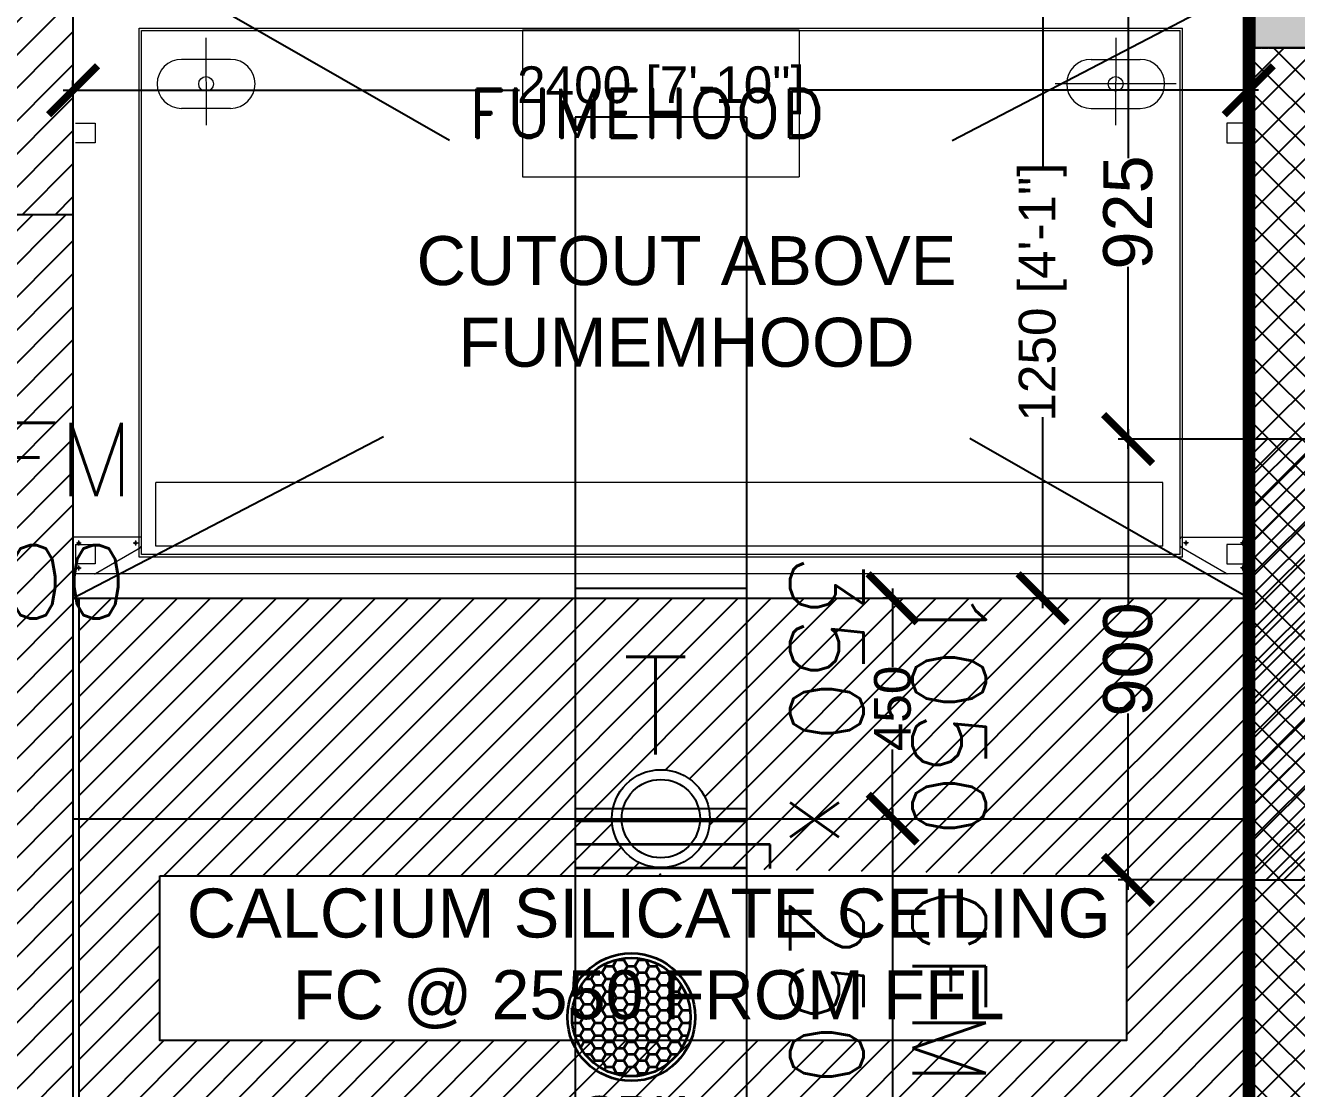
# Model space of a CAD drawing. Header units: millimetres. Extents: x -661525 to 498941, y 282148 to 1359693.
# Drawn here: x -235549 to -232954, y 673646 to 675817 of the extents above; entities that cross this region are included whole.
import ezdxf

# ---------------------------------------------------------------- set-up
doc = ezdxf.new("R2010")
doc.units = ezdxf.units.MM
doc.header["$LTSCALE"] = 2.5
doc.header["$PDMODE"] = 35
doc.header["$PDSIZE"] = 15
doc.linetypes.add('CENTER', pattern=[2, 1.25, -0.25, 0.25, -0.25])
doc.linetypes.add('DASHED', pattern=[0.75, 0.5, -0.25])
doc.layers.get('0').update_dxf_attribs({"linetype": 'CONTINUOUS'})
doc.layers.get('DEFPOINTS').update_dxf_attribs({"linetype": 'CONTINUOUS'})
for name, color, linetype in [('A-ANNO-GRID', 5, 'CENTER'), ('A-ANNO-TEXT', 7, 'CONTINUOUS'), ('A-COLS', 7, 'CONTINUOUS'), ('A-COLS-PATT', 252, 'CONTINUOUS'), ('A-WALL-2', 8, 'CONTINUOUS'), ('A-WALL-PATT-150', 8, 'CONTINUOUS'), ('A-WALL-PLAS', 8, 'CONTINUOUS'), ('CEILING', 11, 'CONTINUOUS'), ('DEMOLATION', 1, 'CONTINUOUS'), ('v-ex. duct', 30, 'CONTINUOUS'), ('v-SA DUCT', 4, 'CONTINUOUS')]:
    doc.layers.add(name, color=color, linetype=linetype)
doc.layers.add('area', color=5, linetype='CONTINUOUS', plot=False)
for name, color, linetype, lineweight in [('lab furniture', 34, 'CONTINUOUS', 18), ('vac vcd', 5, 'CONTINUOUS', 35), ('VEMCPL-PA', 4, 'CONTINUOUS', 35)]:
    doc.layers.add(name, color=color, linetype=linetype, lineweight=lineweight)
doc.styles.add('ARIAL', font='arial.ttf')
doc.styles.add('COMPLEX', font='complex.shx', dxfattribs={"width": 0.8})
doc.styles.add('ROMAND', font='ROMAND')
doc.styles.add('ROMANS', font='romans.shx', dxfattribs={"height": 125})
doc.linetypes.add('ZIGZAG', pattern='A,0.0001,-0.2,[131,ltypeshp.shx,S=0.2,R=0,X=-0.2,Y=0],-0.4,[131,ltypeshp.shx,S=0.2,R=180,X=0.2,Y=0],-0.2', length=0.8001)
doc.dimstyles.new('TICK100', dxfattribs={"dimtxt": 250, "dimasz": 200, "dimexe": 150, "dimexo": 10, "dimgap": 50, "dimtad": 0, "dimdec": 0, "dimrnd": 5, "dimzin": 1, "dimdsep": 46, "dimtxsty": 'COMPLEX', "dimblk1": 'ARCHTICK', "dimblk2": 'ARCHTICK', "dimsah": 1, "dimcen": 0.09375, "dimdle": 150, "dimclrd": 11, "dimclre": 11, "dimclrt": 7, "dimadec": 0, "dimazin": 0, "dimtfac": 1, "dimtdec": 0, "dimtofl": 0, "dimtmove": 0, "dimatfit": 3, "dimldrblk": 'OPEN90', "dimfxl": 1, "dimtolj": 1, "dimtzin": 1, "dimarcsym": 0})

# ---------------------------------------------------------------- blocks, each defined once
blk = doc.blocks.new('Speaker')
at = {"layer": 'VEMCPL-PA', "ltscale": 0.5}
h = blk.add_hatch(dxfattribs=at)
h.set_pattern_fill('HONEY', color=150, scale=45.6192, angle=-360, style=0)
h.set_pattern_definition([(360, (-3673431.3123, 155088.758), (8.5536, 4.938423241), [5.7024, -11.4048]), (120, (-3673431.3123, 155088.758), (-8.553599981, 4.938423273), [5.7024, -11.4048]), (60, (-3673431.3123, 155088.758), (1.9e-08, 9.876846514), [-11.4048, 5.7024])])
edge = h.paths.add_edge_path()
edge.add_arc((0, 0), 46.53, 0, 360)
at = {"layer": 'VEMCPL-PA', "color": 150, "ltscale": 0.5}
for radius in [50.18, 46.53]:
    blk.add_circle((0, 0), radius, dxfattribs=at)
at = {"layer": 'VEMCPL-PA', "color": 150, "insert": (-39.37, -62.01), "char_height": 30, "width": 296.0437, "attachment_point": 1, "style": 'ARIAL'}
blk.add_mtext('SPK', dxfattribs=at)
blk = doc.blocks.new('key')
h = blk.add_hatch(color=252)
h.dxf.hatch_style = 1
h.paths.add_polyline_path([(3400141, 685893.5), (3399541, 685893.5), (3399541, 685293.5), (3400141, 685293.5)])
at = {"color": 252}
blk.add_lwpolyline([(3400141, 685893.5), (3399541, 685893.5), (3399541, 685293.5), (3400141, 685293.5)], close=True, dxfattribs=at)
blk = doc.blocks.new('_ARCHTICK')
at = {"color": 0, "linetype": 'ByBlock', "const_width": 0.15}
blk.add_lwpolyline([(-0.5, -0.5), (0.5, 0.5)], dxfattribs=at)
blk = doc.blocks.new('*D461')
at = {"layer": 'CEILING', "color": 8, "lineweight": -2}
for p, q in [((-235471.7, 675684.2), (-234540.2, 675684.2)), ((-235451.7, 675676), (-235451.7, 675704.2)), ((-233031.7, 675684.2), (-233963.3, 675684.2)), ((-233051.7, 675684.2), (-233051.7, 675704.2))]:
    blk.add_line(p, q, dxfattribs=at)
at = {"layer": 'DEFPOINTS', "color": 0}
for p in [(-235451.7, 675684.2), (-233051.7, 675684.2), (-235451.7, 675676)]:
    blk.add_point(p, dxfattribs=at)
at = {"layer": 'CEILING', "color": 8, "lineweight": -2, "xscale": 100, "yscale": 100, "zscale": 100, "rotation": 180}
blk.add_blockref('_ARCHTICK', (-235451.7, 675684.2), dxfattribs=at)
at = {"layer": 'CEILING', "color": 8, "lineweight": -2, "xscale": 100, "yscale": 100, "zscale": 100}
blk.add_blockref('_ARCHTICK', (-233051.7, 675684.2), dxfattribs=at)
at = {"layer": 'CEILING', "color": 1, "insert": (-234251.7, 675684.2), "char_height": 75, "attachment_point": 5, "style": 'ARIAL'}
blk.add_mtext('\\A1;2400 [7\'-10"]', dxfattribs=at)
blk = doc.blocks.new('*D466')
at = {"layer": 'CEILING', "color": 8, "lineweight": -2}
for p, q in [((-233472.4, 675917.2), (-233472.4, 675527.4)), ((-233469.2, 675897.2), (-233492.4, 675897.2)), ((-233472.4, 674627.2), (-233472.4, 675017)), ((-233469.2, 674647.2), (-233492.4, 674647.2))]:
    blk.add_line(p, q, dxfattribs=at)
at = {"layer": 'DEFPOINTS', "color": 0}
for p in [(-233469.2, 675897.2), (-233472.4, 674647.2), (-233469.2, 674647.2)]:
    blk.add_point(p, dxfattribs=at)
at = {"layer": 'CEILING', "color": 8, "lineweight": -2, "xscale": 100, "yscale": 100, "zscale": 100}
for p, rotation in [((-233472.4, 675897.2), 90), ((-233472.4, 674647.2), 270)]:
    blk.add_blockref('_ARCHTICK', p, dxfattribs=dict(at, rotation=rotation))
at = {"layer": 'CEILING', "color": 1, "insert": (-233472.4, 675272.2), "char_height": 75, "attachment_point": 5, "rotation": 90, "style": 'ARIAL'}
blk.add_mtext('\\A1;1250 [4\'-1"]', dxfattribs=at)
blk = doc.blocks.new('*D467')
at = {"layer": 'CEILING', "color": 8, "lineweight": -2}
for p, q in [((-233778.6, 674217.2), (-233778.6, 673356.5)), ((-233778.6, 674197.2), (-233758.6, 674197.2)), ((-233778.6, 672427.2), (-233778.6, 673287.8)), ((-233803.2, 672447.2), (-233758.6, 672447.2))]:
    blk.add_line(p, q, dxfattribs=at)
at = {"layer": 'DEFPOINTS', "color": 0}
for p in [(-233778.6, 674197.2), (-233778.6, 674197.2), (-233803.2, 672447.2)]:
    blk.add_point(p, dxfattribs=at)
at = {"layer": 'CEILING', "color": 8, "lineweight": -2, "xscale": 100, "yscale": 100, "zscale": 100}
for p, rotation in [((-233778.6, 674197.2), 90), ((-233778.6, 672447.2), 270)]:
    blk.add_blockref('_ARCHTICK', p, dxfattribs=dict(at, rotation=rotation))
at = {"layer": 'CEILING', "color": 1, "insert": (-233778.6, 673322.2), "char_height": 75, "attachment_point": 5, "rotation": 90, "style": 'ARIAL'}
blk.add_mtext('\\A1;X', dxfattribs=at)
blk = doc.blocks.new('*D468')
at = {"layer": 'CEILING', "color": 8, "lineweight": -2}
for p, q in [((-233778.6, 674647.2), (-233798.6, 674647.2)), ((-233778.6, 674667.2), (-233778.6, 674506.3)), ((-233778.6, 674177.2), (-233778.6, 674338.1)), ((-233778.6, 674197.2), (-233798.6, 674197.2))]:
    blk.add_line(p, q, dxfattribs=at)
at = {"layer": 'DEFPOINTS', "color": 0}
for p in [(-233778.6, 674647.2), (-233778.6, 674647.2), (-233778.6, 674197.2)]:
    blk.add_point(p, dxfattribs=at)
at = {"layer": 'CEILING', "color": 8, "lineweight": -2, "xscale": 100, "yscale": 100, "zscale": 100}
for p, rotation in [((-233778.6, 674647.2), 90), ((-233778.6, 674197.2), 270)]:
    blk.add_blockref('_ARCHTICK', p, dxfattribs=dict(at, rotation=rotation))
at = {"layer": 'CEILING', "color": 1, "insert": (-233778.6, 674422.2), "char_height": 75, "attachment_point": 5, "rotation": 90, "style": 'ARIAL'}
blk.add_mtext('\\A1;450', dxfattribs=at)
blk = doc.blocks.new('*D575')
at = {"layer": 'DEFPOINTS', "color": 0}
for p in [(-233156.5, 675897.2), (-233298.2, 674972.2), (-233051.7, 674972.2)]:
    blk.add_point(p, dxfattribs=at)
at = {"layer": 'DEMOLATION', "color": 8, "lineweight": -2}
for p, q in [((-233298.2, 675917.2), (-233298.2, 675545.4)), ((-233156.5, 675897.2), (-233318.2, 675897.2)), ((-233298.2, 674952.2), (-233298.2, 675324)), ((-233051.7, 674972.2), (-233318.2, 674972.2))]:
    blk.add_line(p, q, dxfattribs=at)
at = {"layer": 'DEMOLATION', "color": 8, "lineweight": -2, "xscale": 100, "yscale": 100, "zscale": 100}
for p, rotation in [((-233298.2, 675897.2), 90), ((-233298.2, 674972.2), 270)]:
    blk.add_blockref('_ARCHTICK', p, dxfattribs=dict(at, rotation=rotation))
at = {"layer": 'DEMOLATION', "color": 1, "insert": (-233298.2, 675434.7), "char_height": 75, "attachment_point": 5, "rotation": 90, "style": 'ARIAL'}
blk.add_mtext('\\A1;{\\H1.3333x;925}', dxfattribs=at)
blk = doc.blocks.new('*D576')
at = {"layer": 'DEFPOINTS', "color": 0}
for p in [(-233051.7, 674972.2), (-233298.2, 674072.2), (-233051.7, 674072.2)]:
    blk.add_point(p, dxfattribs=at)
at = {"layer": 'DEMOLATION', "color": 8, "lineweight": -2}
for p, q in [((-233298.2, 674992.2), (-233298.2, 674632.3)), ((-233051.7, 674972.2), (-233318.2, 674972.2)), ((-233298.2, 674052.2), (-233298.2, 674412)), ((-233051.7, 674072.2), (-233318.2, 674072.2))]:
    blk.add_line(p, q, dxfattribs=at)
at = {"layer": 'DEMOLATION', "color": 8, "lineweight": -2, "xscale": 100, "yscale": 100, "zscale": 100}
for p, rotation in [((-233298.2, 674972.2), 90), ((-233298.2, 674072.2), 270)]:
    blk.add_blockref('_ARCHTICK', p, dxfattribs=dict(at, rotation=rotation))
at = {"layer": 'DEMOLATION', "color": 1, "insert": (-233298.2, 674522.2), "char_height": 75, "attachment_point": 5, "rotation": 90, "style": 'ARIAL'}
blk.add_mtext('\\A1;{\\H1.3333x;900}', dxfattribs=at)

msp = doc.modelspace()

# ---------------------------------------------------------------- hatches: boundary and pattern name
at = {"layer": 'A-COLS-PATT'}
h = msp.add_hatch(color=256, dxfattribs=at)
h.dxf.hatch_style = 1
h.paths.add_polyline_path([(-232439.7, 676371.2), (-233039.7, 676371.2), (-233039.7, 675771.2), (-232439.7, 675771.2)])
at = {"layer": 'A-WALL-PATT-150'}
h = msp.add_hatch(dxfattribs=at)
h.set_pattern_fill('ANSI37', color=254, scale=15, angle=360, style=0)
h.set_pattern_definition([(45, (95585.91, -106094.97), (-33.6759605, 33.6759605), []), (135, (95585.91, -106094.97), (-33.6759605, -33.6759605), [])])
h.paths.add_polyline_path([(-232889.7, 674982.2), (-233039.7, 674982.2), (-233039.7, 666909.3), (-232889.7, 666909.3)])
h.paths.add_polyline_path([(-233039.7, 674982.2), (-232889.7, 674982.2), (-232889.7, 675771.2), (-233039.7, 675771.2)])
at = {"layer": 'CEILING', "true_color": 0xd6ed82, "transparency": 33554687}
h = msp.add_hatch(dxfattribs=at)
h.set_pattern_fill('ANSI31', color=61, scale=15)
h.set_pattern_definition([(45, (-585758.734, 1262137.267), (-33.6759605, 33.6759605), [])])
h.paths.add_polyline_path([(-234251.7, 674647.2), (-235439.7, 674647.2), (-235439.7, 674197.2), (-234351.7, 674197.2, -0.414214), (-234251.7, 674297.2)])
h.paths.add_polyline_path([(-233051.7, 674647.2), (-234251.7, 674647.2), (-234251.7, 674297.2, -0.414214), (-234151.7, 674197.2), (-233051.7, 674197.2)])
h.paths.add_polyline_path([(-234551.7, 673622.2), (-234251.7, 673622.2), (-234251.7, 673744.2), (-235274.2, 673744.2), (-235274.2, 674080.7), (-234251.7, 674080.7), (-234251.7, 674097.2, -0.414214), (-234351.7, 674197.2), (-235439.7, 674197.2), (-235439.7, 672447.2), (-234351.7, 672447.2, -0.414214), (-234251.7, 672547.2), (-234251.7, 673022.2), (-234551.7, 673022.2)])
h.paths.add_polyline_path([(-233051.7, 674197.2), (-234151.7, 674197.2, -0.414214), (-234251.7, 674097.2), (-233301, 674080.7), (-233301, 673744.2), (-234251.7, 673744.2), (-234251.7, 673622.2), (-233951.7, 673622.2), (-233951.7, 673022.2), (-234251.7, 673022.2), (-234251.7, 672547.2, -0.414214), (-234151.7, 672447.2), (-233616.9, 672447.2, -1), (-233466.6, 672447.2), (-233051.7, 672447.2)])
h.paths.add_polyline_path([(-234251.7, 672347.2, -0.414214), (-234351.7, 672447.2), (-235439.7, 672447.2), (-235439.7, 671997.2), (-234251.7, 671997.2)])
h.paths.add_polyline_path([(-233051.7, 672447.2), (-233466.6, 672447.2, -1), (-233616.9, 672447.2), (-234151.7, 672447.2, -0.414214), (-234251.7, 672347.2), (-234251.7, 671997.2), (-233051.7, 671997.2)])
h.paths.add_polyline_path([(-235451.7, 675921.2), (-236427.7, 675921.2), (-236427.7, 675759.2), (-236514.7, 675759.2), (-236514.7, 675516.7, -0.264847), (-236465.7, 675430.7), (-235451.7, 675430.7)], flags=0)
h.paths.add_polyline_path([(-236514.7, 675759.2), (-236565.7, 675759.2), (-236565.7, 675530.7, -0.1346), (-236514.7, 675516.7)])
h.paths.add_polyline_path([(-236514.7, 675344.6, -0.1346), (-236565.7, 675330.7), (-236565.7, 674847.2), (-236514.7, 674847.2)])
h.paths.add_polyline_path([(-235451.7, 675921.2), (-236427.7, 675921.2), (-236427.7, 675759.2), (-236514.7, 675759.2), (-236514.7, 675516.7, -0.264847), (-236465.7, 675430.7), (-235451.7, 675430.7)], flags=17)
h.paths.add_polyline_path([(-237051.7, 676016.2), (-237053.8, 676022.2), (-240427.7, 676022.2), (-240427.7, 675921.2), (-237051.7, 675921.2)])
h.paths.add_polyline_path([(-235756.1, 676022.2), (-236427.7, 676022.2), (-236427.7, 675921.2), (-235756.1, 675921.2)])
h.paths.add_polyline_path([(-235451.7, 676022.2), (-235756.1, 676022.2), (-235756.1, 675921.2), (-235451.7, 675921.2)])
h.paths.add_polyline_path([(-235451.7, 675921.2), (-235756.1, 675921.2), (-236427.7, 675921.2), (-236427.7, 675759.2), (-236514.7, 675759.2), (-236514.7, 675516.7, -0.264847), (-236465.7, 675430.7), (-235451.7, 675430.7)], flags=17)
h.paths.add_polyline_path([(-243765.7, 675330.7, -0.414214), (-243865.7, 675430.7), (-244514.7, 675430.7), (-244514.7, 674847.2), (-244065.7, 674847.2), (-243765.7, 674847.2)])
h.paths.add_polyline_path([(-244514.7, 675430.7), (-244879.3, 675430.7), (-244879.7, 671997.2), (-244514.7, 671997.2), (-244514.7, 672447.2), (-244665.7, 672447.2), (-244665.7, 673047.2), (-244665.7, 673647.2), (-244665.7, 674247.2), (-244665.7, 674847.2), (-244514.7, 674847.2)])
h.paths.add_polyline_path([(-244514.7, 675752.1), (-244879.3, 675752.2), (-244879.3, 675430.7), (-244514.7, 675430.7)])
h.paths.add_polyline_path([(-243765.7, 675921.2), (-244427.8, 675921.2), (-244427.8, 675752.2), (-244427.8, 675752.1), (-244514.7, 675752.1), (-244514.7, 675430.7), (-243865.7, 675430.7, -0.414214), (-243765.7, 675530.7)])
h.paths.add_polyline_path([(-241669.7, 676014.2), (-243765.7, 676014.2), (-243765.7, 675921.2), (-241669.7, 675921.2)])
h.paths.add_polyline_path([(-243765.7, 676014.2), (-244427.8, 676014.2), (-244427.8, 675921.2), (-243765.7, 675921.2)])
h.paths.add_polyline_path([(-241365.7, 675892.2), (-241669.7, 675892.2), (-243765.7, 675914.1), (-243765.7, 675530.7, -0.414214), (-243665.7, 675430.7), (-242574.2, 675430.7, -1), (-242424.2, 675430.7), (-241465.7, 675430.7, -0.414214), (-241365.7, 675530.7)])
h.paths.add_polyline_path([(-241365.7, 675330.7, -0.414214), (-241465.7, 675430.7), (-242424.2, 675430.7, -1), (-242574.2, 675430.7), (-243665.7, 675430.7, -0.414214), (-243765.7, 675330.7), (-243765.7, 674847.2), (-243465.7, 674847.2), (-242865.7, 674847.2), (-242265.7, 674847.2), (-241665.7, 674847.2), (-241365.7, 674847.2)])
h.paths.add_polyline_path([(-240514.7, 675430.7), (-240964.7, 675430.7), (-240964.7, 674847.2), (-240514.7, 674847.2)])
h.paths.add_polyline_path([(-241052.5, 675760.2), (-241052.5, 675892.2), (-241365.7, 675892.2), (-241365.7, 675530.7, -0.414214), (-241265.7, 675430.7), (-241123, 675430.7, -1), (-240973, 675430.7), (-240965, 675760.2)])
h.paths.add_polyline_path([(-240964.7, 675430.7), (-240973, 675430.7, -1), (-241123, 675430.7), (-241265.7, 675430.7, -0.414214), (-241365.7, 675330.7), (-241365.7, 674847.2), (-241065.7, 674847.2), (-240964.7, 674847.2)])
h.paths.add_polyline_path([(-240514.7, 675760.2), (-240964.7, 675760.2), (-240964.7, 675430.7), (-240514.7, 675430.7)])
h.paths.add_polyline_path([(-238965.7, 675921.2), (-240427.7, 675921.2), (-240427.7, 675760.2), (-240514.7, 675760.2), (-240514.7, 675430.7), (-239953.1, 675430.7, -1), (-239803.1, 675430.7), (-239065.7, 675430.7, -0.414214), (-238965.7, 675530.7)])
h.paths.add_polyline_path([(-238965.7, 675330.7, -0.414214), (-239065.7, 675430.7), (-239803.1, 675430.7, -1), (-239953.1, 675430.7), (-240514.7, 675430.7), (-240514.7, 674847.2), (-240465.7, 674847.2), (-239865.7, 674847.2), (-239265.7, 674847.2), (-238965.7, 674847.2)])
h.paths.add_polyline_path([(-236964.7, 675218.5), (-238712.5, 675218.5), (-238712.5, 675430.7), (-238865.7, 675430.7, -0.414214), (-238965.7, 675330.7), (-238965.7, 674847.2), (-238665.7, 674847.2), (-238065.7, 674847.2), (-237465.7, 674847.2), (-236964.7, 674847.2)])
h.paths.add_polyline_path([(-236964.7, 675759.2), (-237051.7, 675759.2), (-237051.7, 675921.2), (-238965.7, 675921.2), (-238965.7, 675530.7, -0.414214), (-238865.7, 675430.7), (-238712.5, 675430.7), (-238712.5, 675555), (-236964.7, 675555)])
h.paths.add_polyline_path([(-236565.7, 675759.2), (-236964.7, 675759.2), (-236964.7, 675555), (-236739.3, 675555), (-236739.3, 675430.7), (-236665.7, 675430.7, -0.414214), (-236565.7, 675530.7)])
h.paths.add_polyline_path([(-236565.7, 675330.7, -0.414214), (-236665.7, 675430.7), (-236739.3, 675430.7), (-236739.3, 675218.5), (-236964.7, 675218.5), (-236964.7, 674847.2), (-236865.7, 674847.2), (-236565.7, 674847.2)])
h.paths.add_polyline_path([(-240964.7, 672447.2), (-241065.7, 672447.2), (-241665.7, 672447.2), (-242265.7, 672447.2), (-242865.7, 672447.2), (-243465.7, 672447.2), (-244065.7, 672447.2), (-244514.7, 672447.2), (-244514.7, 671997.2), (-243879.7, 671997.2), (-242103.7, 671997.2), (-240964.7, 671997.2)])
edge = h.paths.add_edge_path(flags=16)
edge.add_line((-241405.7, 672231.7), (-241405.7, 672239))
edge.add_ellipse((-241459.8, 672222.9), major_axis=(-51.4, 0), ratio=0.999998, start_angle=0, end_angle=360)
edge.add_ellipse((-241459.8, 672222.9), major_axis=(-52.7, 0), ratio=0.999998, start_angle=170.423, end_angle=189.5771, ccw=False)
edge.add_line((-241406.4, 672231.7), (-241405.7, 672231.7))
h.paths.add_polyline_path([(-241644.1, 672288.8), (-241512.5, 672288.8), (-241512.5, 672320.7), (-241407.1, 672320.7), (-241407.1, 672231.7), (-241403.1, 672218.4), (-241396.6, 672218.4), (-241418.3, 672239.7), (-241407.1, 672239.7), (-241407.1, 672320.7), (-241512.5, 672320.7), (-241512.5, 672288.8), (-241512.4, 672288.8), (-241459.8, 672275.6), (-241512.4, 672275.6), (-241512.4, 672157.1), (-241644.1, 672157.1)], flags=16)
h.paths.add_polyline_path([(-241641.4, 672248.5), (-241632.3, 672248.5), (-241632.3, 672197.4), (-241641.4, 672197.4)], flags=0)
h.paths.add_polyline_path([(-241521.1, 672170.3), (-241521.1, 672282.3), (-241516.9, 672282.3), (-241516.9, 672163.5), (-241521.1, 672163.5)], flags=0)
h.paths.add_polyline_path([(-240964.7, 672447.2), (-240964.7, 671997.2), (-240514.7, 671997.2), (-240514.7, 672447.2)])
h.paths.add_polyline_path([(-240605.1, 672318.5), (-240605.1, 672229.4), (-240603.7, 672229.4), (-240603.7, 672246.2)], flags=16)
h.paths.add_polyline_path([(-240842.1, 672286.5), (-240710.4, 672286.5), (-240657.8, 672273.3), (-240710.4, 672273.3), (-240710.4, 672154.8), (-240842.1, 672154.8)], flags=16)
h.paths.add_polyline_path([(-240719.1, 672280.1), (-240710.5, 672318.5), (-240710.5, 672273.3), (-240714.9, 672273.3), (-240714.9, 672161.3), (-240719.1, 672161.3), (-240776.2, 672168), (-240719.1, 672168)], flags=16)
h.paths.add_polyline_path([(-240839.4, 672246.2), (-240830.3, 672246.2), (-240830.3, 672195.1), (-240839.4, 672195.1)], flags=0)
h.paths.add_polyline_path([(-240594.6, 672246.2), (-240594.6, 672237.4), (-240603.7, 672237.4), (-240603.7, 672246.2)], flags=16)
h.paths.add_polyline_path([(-236964.7, 672447.2), (-237465.7, 672447.2), (-238065.7, 672447.2), (-238665.7, 672447.2), (-239265.7, 672447.2), (-239865.7, 672447.2), (-240465.7, 672447.2), (-240514.7, 672447.2), (-240514.7, 671997.2), (-236964.7, 671997.2)])
h.paths.add_polyline_path([(-239622.5, 672401.5), (-237649.3, 672401.5), (-237649.3, 672065), (-239622.5, 672065)], flags=16)
h.paths.add_polyline_path([(-236514.7, 672447.2), (-236865.7, 672447.2), (-236964.7, 672447.2), (-236964.7, 671997.2), (-236514.7, 671997.2)])
h.paths.add_polyline_path([(-235451.7, 674647.2), (-235451.7, 675430.7), (-236465.7, 675430.7, -0.264847), (-236514.7, 675344.6), (-236514.7, 674847.2), (-236265.7, 674847.2), (-235665.7, 674847.2), (-235665.7, 674247.2), (-235665.7, 673647.2), (-235665.7, 673047.2), (-235665.7, 672447.2), (-236265.7, 672447.2), (-236514.7, 672447.2), (-236514.7, 671997.2), (-235451.7, 671997.2)])
h.paths.add_polyline_path([(-244881.3, 673333.1), (-244663.3, 673333.1), (-244663.3, 673487.7), (-244881.3, 673487.7)], flags=9)
h.paths.add_polyline_path([(-243109.7, 675377.1), (-243109.7, 675484.5), (-243264.3, 675484.5), (-243264.3, 675377.1)], flags=9)
h.paths.add_polyline_path([(-241212.3, 675197.7), (-241212.3, 675410), (-241366.8, 675410), (-241366.8, 675197.7)], flags=9)
h.paths.add_polyline_path([(-243110.4, 672117.9), (-243110.4, 672330.2), (-243264.9, 672330.2), (-243264.9, 672117.9)], flags=24)
h.paths.add_polyline_path([(-239592.1, 672049.6), (-237655.8, 672049.6), (-237655.8, 672455.2), (-239592.1, 672455.2)], flags=9)
h.paths.add_polyline_path([(-235667.3, 673333.1), (-235449.3, 673333.1), (-235449.3, 673487.7), (-235667.3, 673487.7)], flags=9)
h.paths.add_polyline_path([(-233700.8, 674317.9), (-233700.8, 674530.2), (-233855.4, 674530.2), (-233855.4, 674317.9)], flags=24)
h.paths.add_polyline_path([(-234954.3, 672652.7), (-234736.3, 672652.7), (-234736.3, 672807.2), (-234954.3, 672807.2)], flags=24)
h.paths.add_polyline_path([(-233700.2, 673268.6), (-233700.2, 673376), (-233854.7, 673376), (-233854.7, 673268.6)], flags=24)
h.paths.add_polyline_path([(-233760.3, 672652.7), (-233542.3, 672652.7), (-233542.3, 672807.2), (-233760.3, 672807.2)], flags=24)
h.paths.add_polyline_path([(-233700.8, 672117.9), (-233700.8, 672330.2), (-233855.4, 672330.2), (-233855.4, 672117.9)], flags=24)
h = msp.add_hatch(dxfattribs=at)
h.set_pattern_fill('ANSI31', color=61, scale=15)
h.set_pattern_definition([(45, (-235983.234, 675675.908), (-33.676, 33.676), [])])
h.paths.add_polyline_path([(-235451.7, 675921.2), (-236427.7, 675921.2), (-236427.7, 675759.2), (-236514.7, 675759.2), (-236514.7, 675516.7, -0.264847), (-236465.7, 675430.7), (-235451.7, 675430.7)])
at = {"layer": 'DEMOLATION'}
h = msp.add_hatch(dxfattribs=at)
h.set_pattern_fill('ANSI31', color=3, scale=8)
h.set_pattern_definition([(45, (-231620.85, 742783.428), (-17.960512, 17.960512), [])])
h.paths.add_polyline_path([(-245051.7, 674972.2), (-244879.7, 674972.2), (-244879.7, 674072.2), (-245051.7, 674072.2)])
h.paths.add_polyline_path([(-232877.7, 674972.2), (-233051.7, 674972.2), (-233051.7, 674072.2), (-232877.7, 674072.2)])

# ---------------------------------------------------------------- linework, layer by layer
at = {"layer": 'A-COLS'}
msp.add_lwpolyline([(-232439.7, 676371.2), (-233039.7, 676371.2), (-233039.7, 675771.2), (-232439.7, 675771.2)], close=True, dxfattribs=at)
at = {"layer": 'A-WALL-2'}
msp.add_line((-233039.7, 666909.3), (-233039.7, 675771.2), dxfattribs=at)
at = {"layer": 'A-WALL-PLAS'}
msp.add_line((-233051.7, 675910.2), (-233051.7, 666921.3), dxfattribs=at)
at = {"layer": 'area', "const_width": 25}
msp.add_lwpolyline([(-244879.7, 675752.2), (-244427.8, 675752.2), (-244427.8, 676014.2), (-241669.7, 676014.2), (-241669.7, 675892.2), (-241052.5, 675892.2), (-241052.5, 675760.2), (-240427.7, 675760.2), (-240427.7, 676022.2), (-237051.7, 676022.2), (-237051.7, 675759.2), (-236427.7, 675759.2), (-236427.7, 676022.2), (-233651.7, 676022.2), (-233651.7, 675897.2), (-233051.7, 675897.2), (-233051.7, 671997.2), (-244879.7, 671997.2), (-244879.3, 675752.2)], dxfattribs=at)
at = {"layer": 'CEILING'}
for p, q in [((-235451.7, 676022.2), (-235451.7, 674647.2)), ((-235451.7, 674647.2), (-233051.7, 674647.2)), ((-235451.7, 674647.2), (-235451.7, 671997.2)), ((-235439.7, 674647.2), (-235439.7, 671997.2))]:
    msp.add_line(p, q, dxfattribs=at)
at = {"layer": 'CEILING', "color": 8}
for p, q in [((-234683, 675581.7), (-235451.7, 676022.2)), ((-233657.4, 675581.7), (-233051.7, 675897.2)), ((-235451.7, 674647.2), (-234817.9, 674977.3)), ((-233051.7, 674647.2), (-233621.2, 674973.4))]:
    msp.add_line(p, q, dxfattribs=at)
at = {"layer": 'CEILING', "color": 8, "linetype": 'DASHED'}
for p, q in [((-244879.7, 675430.7), (-235451.7, 675430.7)), ((-235451.7, 674197.2), (-233051.7, 674197.2))]:
    msp.add_line(p, q, dxfattribs=at)
at = {"layer": 'CEILING', "color": 1}
msp.add_lwpolyline([(-235274.2, 674080.7), (-233301, 674080.7), (-233301, 673744.2), (-235274.2, 673744.2)], close=True, dxfattribs=at)
at = {"layer": 'CEILING', "color": 40}
for radius in [100, 80]:
    msp.add_circle((-234251.7, 674197.2), radius, dxfattribs=at)
at = {"layer": 'DEMOLATION', "color": 3}
msp.add_lwpolyline([(-232877.7, 674972.2), (-233051.7, 674972.2), (-233051.7, 674072.2), (-232877.7, 674072.2)], close=True, dxfattribs=at)
at = {"layer": 'lab furniture', "color": 8, "ltscale": 300}
for p, q in [((-235316.7, 675811.2), (-233186.7, 675811.2)), ((-235316.7, 674731.2), (-235316.7, 675811.2)), ((-233186.7, 674731.2), (-233186.7, 675811.2)), ((-235311.7, 675806.2), (-233191.7, 675806.2)), ((-235311.7, 674736.2), (-235311.7, 675806.2)), ((-233191.7, 674736.2), (-233191.7, 675806.2)), ((-233227.3, 674883.7), (-235282.3, 674883.7)), ((-233227.3, 674753.7), (-233227.3, 674883.7)), ((-233227.3, 674753.7), (-235282.3, 674753.7)), ((-233191.7, 674754.5), (-233191.7, 674768.2)), ((-233097.7, 674697.7), (-233189.7, 674751)), ((-233187.7, 674772.2), (-233055.7, 674772.2)), ((-233174.7, 674760.2), (-233184.8, 674760.2)), ((-233179.7, 674755.1), (-233179.7, 674765.2)), ((-233186.7, 674731.2), (-235316.7, 674731.2)), ((-233191.7, 674736.2), (-235311.7, 674736.2))]:
    msp.add_line(p, q, dxfattribs=at)
at = {"layer": 'lab furniture', "color": 8, "ltscale": 30}
for p, q in [((-235180.3, 675791.2), (-235180, 675612.7)), ((-233323.2, 675791.2), (-233323.4, 675612.7)), ((-233200.2, 675697.2), (-233446.7, 675697.2))]:
    msp.add_line(p, q, dxfattribs=at)
at = {"layer": 'lab furniture', "color": 8}
for p, q in [((-234534.2, 675807.1), (-234534.2, 675507.2)), ((-233969.2, 675807.1), (-234534.2, 675807.1)), ((-233969.2, 675807.1), (-233969.2, 675507.2)), ((-234534.2, 675507.2), (-233969.2, 675507.2)), ((-235444.8, 674760.2), (-235434.7, 674760.2)), ((-235439.7, 674755.1), (-235439.7, 674765.2)), ((-235328.8, 674760.2), (-235318.7, 674760.2)), ((-235323.7, 674755.1), (-235323.7, 674765.2)), ((-233058.7, 674760.2), (-233068.8, 674760.2)), ((-233063.7, 674755.1), (-233063.7, 674765.2)), ((-235444.8, 674709.2), (-235434.7, 674709.2)), ((-235439.7, 674704.1), (-235439.7, 674714.2)), ((-233058.7, 674709.2), (-233068.8, 674709.2)), ((-233063.7, 674704.1), (-233063.7, 674714.2))]:
    msp.add_line(p, q, dxfattribs=at)
at = {"layer": 'lab furniture', "color": 8, "ltscale": 85}
for p, q in [((-235130, 675747.2), (-235230, 675747.2)), ((-233373.4, 675747.2), (-233273.4, 675747.2)), ((-235130, 675647.2), (-235230, 675647.2)), ((-233373.4, 675647.2), (-233273.4, 675647.2)), ((-235282.3, 674753.7), (-235282.3, 674883.7))]:
    msp.add_line(p, q, dxfattribs=at)
at = {"layer": 'lab furniture', "color": 8, "ltscale": 20}
for p, q in [((-235446.7, 675617.2), (-235406.7, 675617.2)), ((-235406.7, 675617.2), (-235406.7, 675577.2)), ((-233056.7, 675617.2), (-233096.7, 675617.2)), ((-233096.7, 675617.2), (-233096.7, 675577.2)), ((-233056.7, 675617.2), (-233056.7, 675577.2)), ((-235406.7, 675577.2), (-235446.7, 675577.2)), ((-233096.7, 675577.2), (-233056.7, 675577.2)), ((-235446.7, 674757.2), (-235406.7, 674757.2)), ((-235446.7, 674757.2), (-235446.7, 674717.2)), ((-235406.7, 674757.2), (-235406.7, 674717.2)), ((-233056.7, 674757.2), (-233096.7, 674757.2)), ((-233096.7, 674757.2), (-233096.7, 674717.2)), ((-233056.7, 674757.2), (-233056.7, 674717.2)), ((-235406.7, 674717.2), (-235446.7, 674717.2)), ((-235406.7, 674717.2), (-235446.7, 674717.2)), ((-233096.7, 674717.2), (-233056.7, 674717.2))]:
    msp.add_line(p, q, dxfattribs=at)
at = {"layer": 'lab furniture', "color": 8, "ltscale": 40}
for p, q in [((-235315.7, 674772.2), (-235447.7, 674772.2)), ((-235405.8, 674697.7), (-235313.7, 674751)), ((-235311.7, 674754.5), (-235311.7, 674768.2))]:
    msp.add_line(p, q, dxfattribs=at)
at = {"layer": 'lab furniture', "color": 8}
msp.add_lwpolyline([(-235451.7, 674697.2), (-235451.7, 675897.2), (-233051.7, 675897.2), (-233051.7, 674697.2)], close=True, dxfattribs=at)
at = {"layer": 'lab furniture', "color": 8, "ltscale": 85}
for centre in [(-235180, 675697.2), (-233323.4, 675697.2)]:
    msp.add_circle(centre, 15, dxfattribs=at)
at = {"layer": 'lab furniture', "color": 8, "ltscale": 40}
for centre in [(-235439.7, 674760.2), (-235323.7, 674760.2), (-233063.7, 674760.2), (-235439.7, 674709.2), (-233063.7, 674709.2)]:
    msp.add_circle(centre, 2.5, dxfattribs=at)
at = {"layer": 'lab furniture', "color": 8, "ltscale": 300}
msp.add_circle((-233179.7, 674760.2), 2.5, dxfattribs=at)
at = {"layer": 'lab furniture', "color": 8, "ltscale": 85}
for centre, start, end in [((-235230, 675697.2), 90, 270), ((-235130, 675697.2), 270, 90), ((-233373.4, 675697.2), 90, 270), ((-233273.4, 675697.2), 270, 90)]:
    msp.add_arc(centre, 50, start, end, dxfattribs=at)
at = {"layer": 'lab furniture', "color": 8}
for centre, start, end in [((-235447.7, 674768.2), 90, 180), ((-233095.7, 674701.2), 239.9314, 270)]:
    msp.add_arc(centre, 4, start, end, dxfattribs=at)
at = {"layer": 'lab furniture', "color": 8, "ltscale": 40}
for centre, start, end in [((-235315.7, 674768.2), 0, 90), ((-235315.7, 674754.5), 300.0686, 0), ((-233055.7, 674768.2), 0, 90), ((-235407.8, 674701.2), 270, 300.0686)]:
    msp.add_arc(centre, 4, start, end, dxfattribs=at)
at = {"layer": 'lab furniture', "color": 8, "ltscale": 300}
for centre, start, end in [((-233187.7, 674768.2), 90, 180), ((-233187.7, 674754.5), 180, 239.9314)]:
    msp.add_arc(centre, 4, start, end, dxfattribs=at)
at = {"layer": 'v-ex. duct'}
for p, q in [((-234426.7, 675629.3), (-234426.7, 672599.2)), ((-234076.7, 675629.3), (-234426.7, 675629.3)), ((-234076.7, 675629.3), (-234076.7, 672599.2)), ((-234426.7, 674667.7), (-234076.7, 674667.7)), ((-234426.7, 674217.7), (-234076.7, 674217.7))]:
    msp.add_line(p, q, dxfattribs=at)
at = {"layer": 'vac vcd', "ltscale": 25}
for p, q in [((-234076.7, 674192.2), (-234426.7, 674192.2)), ((-234028.7, 674144.2), (-234076.7, 674144.2)), ((-234028.7, 674095.6), (-234028.7, 674144.2)), ((-234076.7, 674096.2), (-234426.7, 674096.2))]:
    msp.add_line(p, q, dxfattribs=at)
at = {"layer": 'vac vcd', "linetype": 'ZIGZAG', "ltscale": 5}
msp.add_line((-234076.7, 674144.2), (-234426.7, 674144.2), dxfattribs=at)

# ---------------------------------------------------------------- block references
at = {"layer": 'A-ANNO-GRID', "rotation": 359.9999999999999}
msp.add_blockref('key', (-3632580.8, -9522.4), dxfattribs=at)
at = {"layer": 'VEMCPL-PA', "color": 1, "xscale": 2.600000000093132, "yscale": 2.600000000093132, "zscale": 2.600000000093132}
msp.add_blockref('Speaker', (-234312.1, 673792.2), dxfattribs=at)

# ---------------------------------------------------------------- texts
at = {"layer": 'A-ANNO-TEXT', "color": 0, "ltscale": 0.5, "insert": (-232969.2, 675637.3), "char_height": 100, "width": 2623.643, "attachment_point": 6, "style": 'ROMAND'}
msp.add_mtext('\\A1;\\pxqc;{\\C6;FUMEHOOD}', dxfattribs=at)
at = {"layer": 'CEILING', "color": 0, "ltscale": 0.5, "char_height": 100, "width": 2623.643, "attachment_point": 6, "style": 'ROMAND'}
for s, insert in [('\\A1;\\pxqc;{\\f@Arial Unicode MS|b0|i0|c0|p34;\\C8;CUTOUT ABOVE \\PFUMEMHOOD}', (-232887.6, 675252.4)), ('\\A1;\\pxqc;{\\f@Arial Unicode MS|b0|i0|c0|p34;\\C1;CALCIUM SILICATE CEILING\\PFC @ 2550 FROM FFL}', (-232964.7, 673911.2))]:
    msp.add_mtext(s, dxfattribs=dict(at, insert=insert))
at = {"layer": 'v-ex. duct', "insert": (-233588.1, 673651.7), "char_height": 150, "width": 1380.669, "attachment_point": 3, "rotation": 270, "style": 'ROMANS'}
msp.add_mtext('1050 CFM\\P350 x 250', dxfattribs=at)
at = {"layer": 'v-ex. duct', "insert": (-234331, 674527.9), "char_height": 200, "width": 78.617, "attachment_point": 1, "style": 'ROMANS'}
msp.add_mtext('{T}', dxfattribs=at)
at = {"layer": 'v-SA DUCT', "insert": (-236220.8, 675005.6), "char_height": 150, "width": 3657.796, "attachment_point": 1, "style": 'ROMANS'}
msp.add_mtext('{750 CFM\\P300x300}', dxfattribs=at)

# ---------------------------------------------------------------- dimensions: what is measured, and where the dimension line sits
at = {"layer": 'CEILING'}
for base, p1, p2, picture, middle in [((-233472.4, 674647.2), (-233469.2, 675897.2), (-233469.2, 674647.2), '*D466', (-233472.4, 675272.2)), ((-233778.6, 674647.2), (-233778.6, 674197.2), (-233778.6, 674647.2), '*D468', (-233778.6, 674422.2))]:
    dim = msp.add_linear_dim(base=base, p1=p1, p2=p2, angle=90, dimstyle='TICK100', override={"dimtxt": 75, "dimasz": 100, "dimexe": 20, "dimexo": 0, "dimgap": 0, "dimrnd": 0, "dimtxsty": 'ARIAL', "dimdle": 20, "dimclrd": 8, "dimclre": 8, "dimclrt": 1}, dxfattribs=at)
    dim.commit()
    dim.dimension.update_dxf_attribs({"geometry": picture, "text_midpoint": middle})
dim = msp.add_linear_dim(base=(-235451.7, 675684.2), p1=(-233051.7, 675684.2), p2=(-235451.7, 675676), dimstyle='TICK100', override={"dimtxt": 75, "dimasz": 100, "dimexe": 20, "dimexo": 0, "dimgap": 0, "dimrnd": 0, "dimtxsty": 'ARIAL', "dimdle": 20, "dimclrd": 8, "dimclre": 8, "dimclrt": 1}, dxfattribs=at)
dim.commit()
dim.dimension.update_dxf_attribs({"geometry": '*D461', "text_midpoint": (-234251.7, 675684.2)})
dim = msp.add_linear_dim(base=(-233778.6, 674197.2), p1=(-233803.2, 672447.2), p2=(-233778.6, 674197.2), angle=90, text='X', dimstyle='TICK100', override={"dimtxt": 75, "dimasz": 100, "dimexe": 20, "dimexo": 0, "dimgap": 0, "dimrnd": 0, "dimtxsty": 'ARIAL', "dimdle": 20, "dimclrd": 8, "dimclre": 8, "dimclrt": 1}, dxfattribs=at)
dim.commit()
dim.dimension.update_dxf_attribs({"geometry": '*D467', "text_midpoint": (-233778.6, 673322.2)})
at = {"layer": 'DEMOLATION'}
for base, p1, p2, override, picture, middle in [((-233298.2, 674972.2), (-233156.5, 675897.2), (-233051.7, 674972.2), {"dimtxt": 75, "dimasz": 100, "dimexe": 20, "dimexo": 0, "dimgap": 0, "dimrnd": 0, "dimtxsty": 'ARIAL', "dimdle": 20, "dimclrd": 8, "dimclre": 8, "dimclrt": 1}, '*D575', (-233298.2, 675434.7)), ((-233298.2, 674072.2), (-233051.7, 674972.2), (-233051.7, 674072.2), {"dimtxt": 75, "dimasz": 100, "dimexe": 20, "dimexo": 0, "dimgap": 0, "dimrnd": 0, "dimtxsty": 'ARIAL', "dimdle": 20, "dimclrd": 8, "dimclre": 8, "dimclrt": 1, "dimtmove": 1}, '*D576', (-233298.2, 674522.2))]:
    dim = msp.add_linear_dim(base=base, p1=p1, p2=p2, angle=90, text='{\\H1.3333x;<>}', dimstyle='TICK100', override=override, dxfattribs=at)
    dim.commit()
    dim.dimension.update_dxf_attribs({"geometry": picture, "text_midpoint": middle})

doc.saveas('drawing.dxf')
